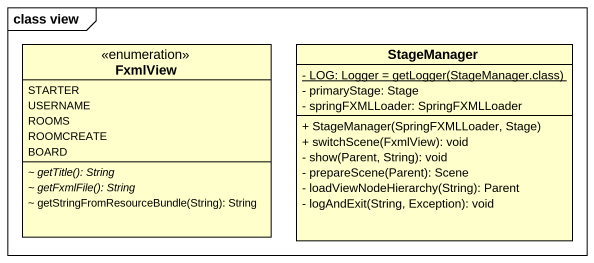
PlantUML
@startuml
mainframe class view
hide circle
hide empty members
skinparam classAttributeIconSize 0
enum FxmlView {
  STARTER
  USERNAME
  ROOMS
  ROOMCREATE
  BOARD
  {abstract} ~ getTitle(): String
  {abstract} ~ getFxmlFile(): String
  ~ getStringFromResourceBundle(String): String
}
class StageManager {
  {static} {field} - LOG: Logger = getLogger(StageManager.class)
  - primaryStage: Stage
  - springFXMLLoader: SpringFXMLLoader
  + StageManager(SpringFXMLLoader, Stage)
  + switchScene(FxmlView): void
  - show(Parent, String): void
  - prepareScene(Parent): Scene
  - loadViewNodeHierarchy(String): Parent
  - logAndExit(String, Exception): void
}
@enduml
